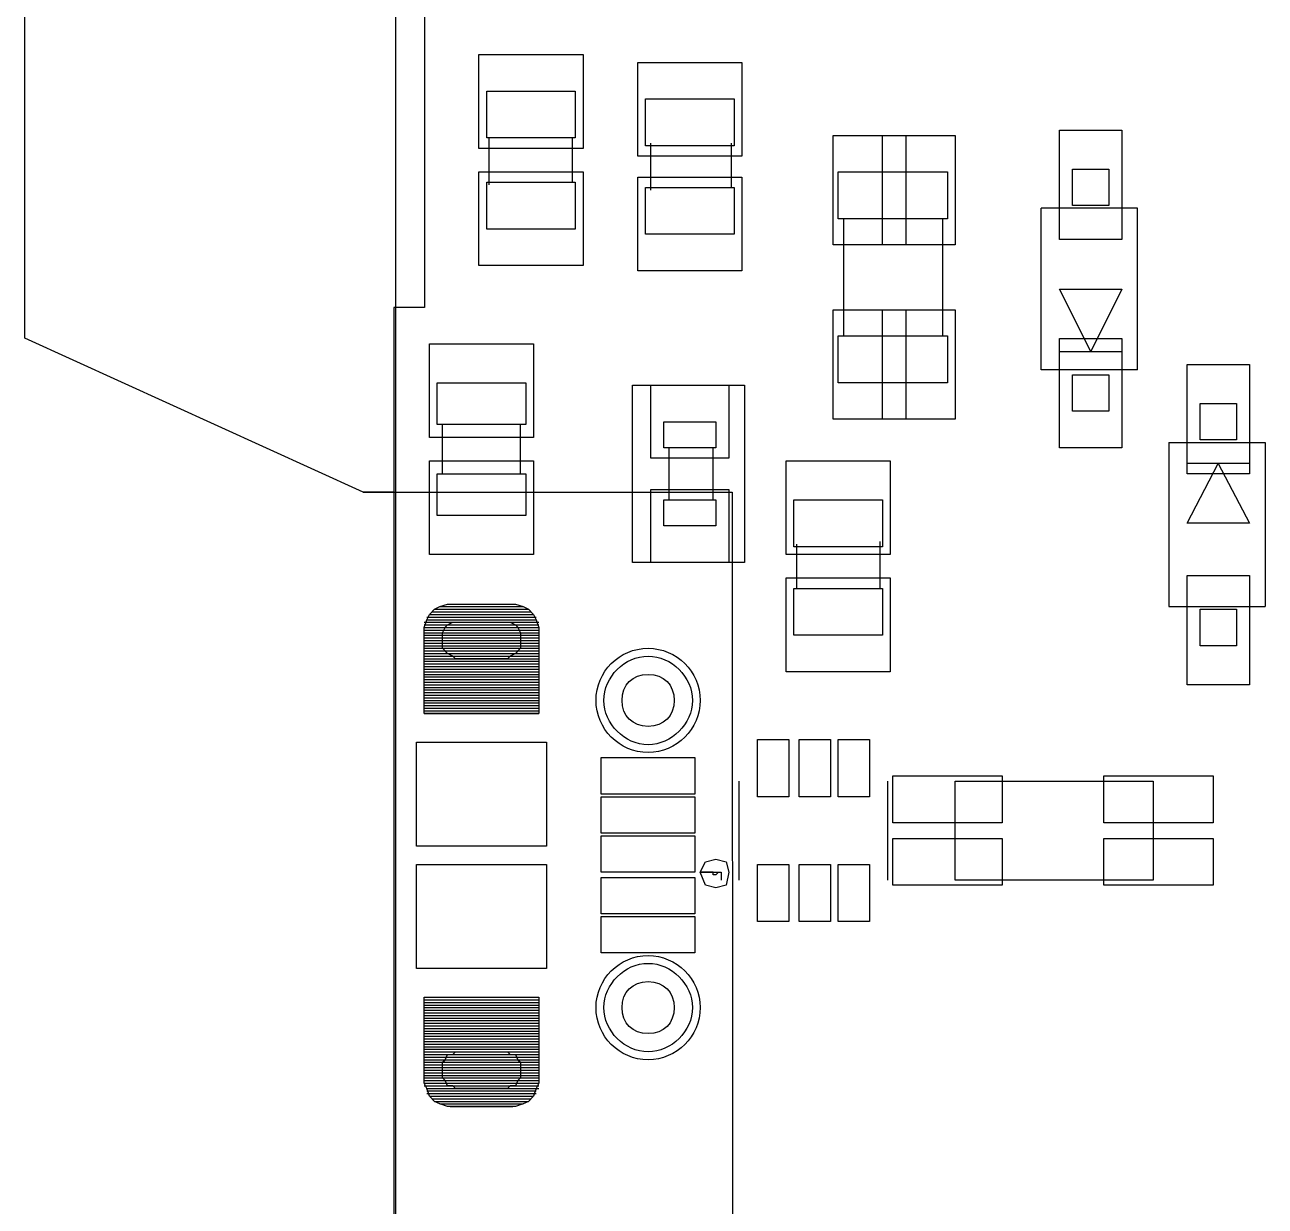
# Model space of a CAD drawing. Extents: x 69 to 170, y 48 to 122.
# Drawn here: x 68.8 to 84.93, y 90.31 to 105.68 of the extents above; entities that cross this region are included whole.
import ezdxf

# ---------------------------------------------------------------- set-up
doc = ezdxf.new("R2010")
doc.units = 0
for name, color, linetype in [('outline1', 7, 'CONTINUOUS'), ('outline2', 7, 'CONTINUOUS'), ('ref', 7, 'CONTINUOUS'), ('ROB-L-P-2-D', 7, 'CONTINUOUS'), ('ROB-L-P-3--4-D', 7, 'CONTINUOUS')]:
    doc.layers.add(name, color=color, linetype=linetype)

msp = doc.modelspace()

# ---------------------------------------------------------------- linework, layer by layer
at = {"layer": 'outline1', "color": 7}
for p, q in [((68.799987, 101.6), (68.799987, 116.800001)), ((73.199995, 99.600001), (68.799987, 101.6))]:
    msp.add_line(p, q, dxfattribs=at)
at = {"layer": 'outline2', "color": 7}
for p, q in [((73.199995, 99.600001), (73.599994, 99.600001)), ((73.599994, 99.600001), (73.601123, 90.000001))]:
    msp.add_line(p, q, dxfattribs=at)
at = {"layer": 'ref', "color": 3}
for p, q in [((73.62315, 113.993013), (73.62315, 55.641364)), ((74.706836, 105.289325), (76.060622, 105.289325)), ((74.706836, 104.070037), (74.706836, 105.289325)), ((76.060622, 105.289325), (76.060622, 104.070037)), ((76.77279, 105.187902), (78.126576, 105.187902)), ((76.77279, 103.968612), (76.77279, 105.187902)), ((78.126576, 105.187902), (78.126576, 103.968612)), ((74.808261, 104.815279), (75.959197, 104.815279)), ((74.808261, 104.205636), (74.808261, 104.815279)), ((75.959197, 104.815279), (75.959197, 104.205636)), ((76.874215, 104.713857), (78.025154, 104.713857)), ((76.874215, 104.104211), (76.874215, 104.713857)), ((78.025154, 104.713857), (78.025154, 104.104211)), ((79.31279, 104.239811), (80.260881, 104.239811)), ((79.31279, 102.817676), (79.31279, 104.239811)), ((79.955506, 104.239811), (80.903595, 104.239811)), ((79.955506, 102.817676), (79.955506, 104.239811)), ((80.260881, 104.239811), (80.260881, 102.817676)), ((80.903595, 104.239811), (80.903595, 102.817676)), ((82.258487, 104.307059), (83.070974, 104.307059)), ((82.258487, 102.884924), (82.258487, 104.307059)), ((83.070974, 104.307059), (83.070974, 102.884924)), ((76.060622, 104.070037), (74.706836, 104.070037)), ((75.959197, 104.205636), (74.808261, 104.205636)), ((74.841334, 103.595991), (74.841334, 104.205636)), ((75.926123, 103.630166), (75.926123, 104.205636)), ((78.025154, 104.104211), (76.874215, 104.104211)), ((76.94146, 103.528743), (76.94146, 104.138386)), ((77.990974, 103.562918), (77.990974, 104.138386)), ((78.126576, 103.968612), (76.77279, 103.968612)), ((74.706836, 103.765765), (76.060622, 103.765765)), ((74.706836, 102.546477), (74.706836, 103.765765)), ((76.060622, 103.765765), (76.060622, 102.546477)), ((79.380043, 103.765765), (80.802172, 103.765765)), ((79.380043, 103.156123), (79.380043, 103.765765)), ((80.802172, 103.765765), (80.802172, 103.156123)), ((82.428261, 103.799942), (82.902304, 103.799942)), ((82.428261, 103.325896), (82.428261, 103.799942)), ((82.902304, 103.799942), (82.902304, 103.325896)), ((74.808261, 103.630166), (75.959197, 103.630166)), ((74.808261, 103.020523), (74.808261, 103.630166)), ((75.959197, 103.630166), (75.959197, 103.020523)), ((76.77279, 103.697416), (78.126576, 103.697416)), ((76.77279, 102.479229), (76.77279, 103.697416)), ((78.126576, 103.697416), (78.126576, 102.479229)), ((76.874215, 103.562918), (78.025154, 103.562918)), ((76.874215, 102.953275), (76.874215, 103.562918)), ((78.025154, 103.562918), (78.025154, 102.953275)), ((82.02146, 101.191591), (82.02146, 103.291719)), ((83.274927, 103.291719), (82.02146, 103.291719)), ((82.902304, 103.325896), (82.428261, 103.325896)), ((83.274927, 101.191591), (83.274927, 103.291719)), ((80.802172, 103.156123), (79.380043, 103.156123)), ((79.447288, 103.156123), (79.447288, 101.632563)), ((80.734927, 103.156123), (80.734927, 101.632563)), ((75.959197, 103.020523), (74.808261, 103.020523)), ((78.025154, 102.953275), (76.874215, 102.953275)), ((80.260881, 102.817676), (79.31279, 102.817676)), ((80.903595, 102.817676), (79.955506, 102.817676)), ((83.070974, 102.884924), (82.258487, 102.884924)), ((76.060622, 102.546477), (74.706836, 102.546477)), ((78.126576, 102.479229), (76.77279, 102.479229)), ((82.665285, 101.428612), (82.258487, 102.241104)), ((82.258487, 102.241104), (83.070974, 102.241104)), ((83.070974, 102.241104), (82.665285, 101.428612)), ((79.31279, 101.971009), (80.260881, 101.971009)), ((79.31279, 100.547771), (79.31279, 101.971009)), ((79.955506, 101.971009), (80.903595, 101.971009)), ((79.955506, 100.547771), (79.955506, 101.971009)), ((80.260881, 101.971009), (80.260881, 100.547771)), ((80.903595, 101.971009), (80.903595, 100.547771)), ((74.063016, 101.530037), (75.417906, 101.530037)), ((74.063016, 100.31075), (74.063016, 101.530037)), ((75.417906, 101.530037), (75.417906, 100.31075)), ((79.380043, 101.632563), (80.802172, 101.632563)), ((79.380043, 101.022918), (79.380043, 101.632563)), ((80.802172, 101.632563), (80.802172, 101.022918)), ((82.258487, 101.598386), (83.070974, 101.598386)), ((82.258487, 100.176254), (82.258487, 101.598386)), ((83.070974, 101.598386), (83.070974, 100.176254)), ((82.258487, 101.428612), (82.665285, 101.428612)), ((82.665285, 101.428612), (83.070974, 101.428612)), ((83.274927, 101.191591), (82.02146, 101.191591)), ((83.91764, 101.259942), (84.731239, 101.259942)), ((83.91764, 99.836701), (83.91764, 101.259942)), ((84.731239, 101.259942), (84.731239, 99.836701)), ((74.164441, 101.022918), (75.316484, 101.022918)), ((74.164441, 100.480523), (74.164441, 101.022918)), ((75.316484, 101.022918), (75.316484, 100.480523)), ((80.802172, 101.022918), (79.380043, 101.022918)), ((82.428261, 101.124343), (82.902304, 101.124343)), ((82.428261, 100.650297), (82.428261, 101.124343)), ((82.902304, 101.124343), (82.902304, 100.650297)), ((76.704441, 98.685768), (76.704441, 100.988743)), ((76.704441, 100.988743), (78.160747, 100.988743)), ((76.94146, 100.988743), (77.957906, 100.988743)), ((76.94146, 100.040652), (76.94146, 100.988743)), ((77.957906, 100.988743), (77.957906, 100.040652)), ((78.160747, 100.988743), (78.160747, 98.685768)), ((84.087414, 100.751719), (84.56146, 100.751719)), ((84.087414, 100.277676), (84.087414, 100.751719)), ((84.56146, 100.751719), (84.56146, 100.277676)), ((80.260881, 100.547771), (79.31279, 100.547771)), ((80.903595, 100.547771), (79.955506, 100.547771)), ((82.902304, 100.650297), (82.428261, 100.650297)), ((75.316484, 100.480523), (74.164441, 100.480523)), ((74.23279, 99.836701), (74.23279, 100.480523)), ((75.248127, 99.836701), (75.248127, 100.480523)), ((77.111239, 100.514698), (77.788127, 100.514698)), ((77.111239, 100.176254), (77.111239, 100.514698)), ((77.788127, 100.514698), (77.788127, 100.176254)), ((75.417906, 100.31075), (74.063016, 100.31075)), ((83.680622, 100.243499), (83.680622, 98.1103)), ((83.680622, 100.243499), (84.934081, 100.243499)), ((84.56146, 100.277676), (84.087414, 100.277676)), ((84.934081, 100.243499), (84.934081, 98.1103)), ((77.957906, 100.040652), (76.94146, 100.040652)), ((77.788127, 100.176254), (77.111239, 100.176254)), ((77.178487, 100.176254), (77.178487, 99.498257)), ((77.753955, 99.498257), (77.753955, 100.176254)), ((83.070974, 100.176254), (82.258487, 100.176254)), ((74.063016, 100.00648), (75.417906, 100.00648)), ((74.063016, 98.787187), (74.063016, 100.00648)), ((75.417906, 100.00648), (75.417906, 98.787187)), ((78.70315, 100.00648), (80.056928, 100.00648)), ((78.70315, 98.787187), (78.70315, 100.00648)), ((80.056928, 100.00648), (80.056928, 98.787187)), ((83.91764, 99.193985), (84.324441, 99.972303)), ((84.324441, 99.972303), (83.91764, 99.972303)), ((84.324441, 99.972303), (84.731239, 99.193985)), ((84.731239, 99.972303), (84.324441, 99.972303)), ((74.164441, 99.836701), (75.316484, 99.836701)), ((74.164441, 99.29541), (74.164441, 99.836701)), ((75.316484, 99.836701), (75.316484, 99.29541)), ((84.731239, 99.836701), (83.91764, 99.836701)), ((76.94146, 99.633854), (77.957906, 99.633854)), ((76.94146, 98.685768), (76.94146, 99.633854)), ((77.957906, 99.633854), (77.957906, 98.685768)), ((77.111239, 99.498257), (77.788127, 99.498257)), ((77.111239, 99.159814), (77.111239, 99.498257)), ((77.788127, 99.498257), (77.788127, 99.159814)), ((78.804572, 99.498257), (79.955506, 99.498257)), ((78.804572, 98.888609), (78.804572, 99.498257)), ((79.955506, 99.498257), (79.955506, 98.888609)), ((75.316484, 99.29541), (74.164441, 99.29541)), ((77.788127, 99.159814), (77.111239, 99.159814)), ((84.731239, 99.193985), (83.91764, 99.193985)), ((78.83764, 98.922789), (78.83764, 98.347318)), ((79.921334, 98.956966), (79.921334, 98.347318)), ((75.417906, 98.787187), (74.063016, 98.787187)), ((80.056928, 98.787187), (78.70315, 98.787187)), ((79.955506, 98.888609), (78.804572, 98.888609)), ((78.160747, 98.685768), (76.704441, 98.685768)), ((77.957906, 98.685768), (76.94146, 98.685768)), ((78.70315, 98.48292), (80.056928, 98.48292)), ((78.70315, 97.263633), (78.70315, 98.48292)), ((80.056928, 98.48292), (80.056928, 97.263633)), ((83.91764, 98.515988), (84.731239, 98.515988)), ((83.91764, 97.093854), (83.91764, 98.515988)), ((84.731239, 98.515988), (84.731239, 97.093854)), ((78.804572, 98.347318), (79.955506, 98.347318)), ((78.804572, 97.737679), (78.804572, 98.347318)), ((79.955506, 98.347318), (79.955506, 97.737679)), ((74.130261, 98.076123), (74.198618, 98.1103)), ((74.130261, 98.076123), (74.198618, 98.1103)), ((74.198618, 98.1103), (74.300043, 98.143368)), ((74.198618, 98.1103), (74.300043, 98.143368)), ((74.198618, 98.1103), (75.282304, 98.1103)), ((74.198618, 98.1103), (75.282304, 98.1103)), ((74.23279, 98.1103), (75.248127, 98.1103)), ((74.23279, 98.1103), (75.248127, 98.1103)), ((74.300043, 98.143368), (74.367288, 98.143368)), ((74.300043, 98.143368), (75.180881, 98.143368)), ((74.300043, 98.143368), (74.367288, 98.143368)), ((74.300043, 98.143368), (75.180881, 98.143368)), ((74.367288, 98.143368), (75.11253, 98.143368)), ((74.367288, 98.143368), (75.11253, 98.143368)), ((75.11253, 98.143368), (75.180881, 98.143368)), ((75.11253, 98.143368), (75.180881, 98.143368)), ((75.180881, 98.143368), (75.282304, 98.1103)), ((75.180881, 98.143368), (75.282304, 98.1103)), ((75.282304, 98.1103), (75.349552, 98.076123)), ((75.282304, 98.1103), (75.349552, 98.076123)), ((83.680622, 98.1103), (84.934081, 98.1103)), ((73.994668, 97.839101), (74.028839, 97.94052)), ((73.994668, 97.839101), (74.028839, 97.94052)), ((74.028839, 97.94052), (74.063016, 98.007771)), ((74.028839, 97.94052), (74.063016, 98.007771)), ((74.028839, 97.974698), (75.450974, 97.974698)), ((74.028839, 97.974698), (75.450974, 97.974698)), ((74.028839, 97.94052), (75.450974, 97.94052)), ((74.028839, 97.94052), (75.450974, 97.94052)), ((74.063016, 98.007771), (74.130261, 98.076123)), ((74.063016, 98.007771), (74.130261, 98.076123)), ((74.063016, 98.007771), (75.417906, 98.007771)), ((74.063016, 98.007771), (75.417906, 98.007771)), ((74.063016, 97.974698), (75.417906, 97.974698)), ((74.063016, 97.974698), (75.417906, 97.974698)), ((74.097196, 98.041943), (75.383729, 98.041943)), ((74.097196, 98.041943), (75.383729, 98.041943)), ((74.097196, 98.007771), (75.383729, 98.007771)), ((74.097196, 98.007771), (75.383729, 98.007771)), ((74.130261, 98.076123), (75.349552, 98.076123)), ((74.130261, 98.076123), (75.349552, 98.076123)), ((74.164441, 98.076123), (75.316484, 98.076123)), ((74.164441, 98.076123), (75.316484, 98.076123)), ((75.349552, 98.076123), (75.417906, 98.007771)), ((75.349552, 98.076123), (75.417906, 98.007771)), ((75.417906, 98.007771), (75.450974, 97.94052)), ((75.417906, 98.007771), (75.450974, 97.94052)), ((75.450974, 97.94052), (75.485154, 97.839101)), ((75.450974, 97.94052), (75.485154, 97.839101)), ((84.087414, 98.076123), (84.56146, 98.076123)), ((84.087414, 97.602077), (84.087414, 98.076123)), ((84.56146, 98.076123), (84.56146, 97.602077)), ((73.994668, 97.906349), (75.485154, 97.906349)), ((73.994668, 97.906349), (75.485154, 97.906349)), ((73.994668, 97.873272), (75.485154, 97.873272)), ((73.994668, 97.873272), (75.485154, 97.873272)), ((73.994668, 97.873272), (75.485154, 97.873272)), ((73.994668, 97.873272), (75.485154, 97.873272)), ((73.994668, 97.770747), (73.994668, 97.839101)), ((73.994668, 97.839101), (75.485154, 97.839101)), ((73.994668, 97.770747), (73.994668, 97.839101)), ((73.994668, 97.839101), (75.485154, 97.839101)), ((73.994668, 97.804924), (75.485154, 97.804924)), ((73.994668, 97.804924), (75.485154, 97.804924)), ((73.994668, 97.804924), (75.485154, 97.804924)), ((73.994668, 97.804924), (75.485154, 97.804924)), ((74.028839, 97.906349), (75.450974, 97.906349)), ((74.028839, 97.906349), (75.450974, 97.906349)), ((74.23279, 97.770747), (74.265863, 97.839101)), ((74.23279, 97.770747), (74.265863, 97.839101)), ((74.265863, 97.839101), (74.300043, 97.873272)), ((74.265863, 97.839101), (74.300043, 97.873272)), ((74.265863, 97.804924), (75.213955, 97.804924)), ((74.265863, 97.804924), (75.213955, 97.804924)), ((74.265863, 97.804924), (75.213955, 97.804924)), ((74.265863, 97.804924), (75.213955, 97.804924)), ((74.300043, 97.873272), (74.367288, 97.906349)), ((74.300043, 97.873272), (74.367288, 97.906349)), ((74.300043, 97.873272), (75.180881, 97.873272)), ((74.300043, 97.873272), (75.180881, 97.873272)), ((74.300043, 97.839101), (75.180881, 97.839101)), ((74.300043, 97.839101), (75.180881, 97.839101)), ((74.334215, 97.873272), (75.14671, 97.873272)), ((74.334215, 97.873272), (75.14671, 97.873272)), ((74.367288, 97.906349), (74.40146, 97.906349)), ((74.367288, 97.906349), (75.11253, 97.906349)), ((74.367288, 97.906349), (74.40146, 97.906349)), ((74.367288, 97.906349), (75.11253, 97.906349)), ((74.40146, 97.906349), (74.469817, 97.906349)), ((74.40146, 97.906349), (74.469817, 97.906349)), ((74.469817, 97.906349), (75.011108, 97.906349)), ((74.469817, 97.906349), (75.011108, 97.906349)), ((75.011108, 97.906349), (75.079456, 97.906349)), ((75.011108, 97.906349), (75.079456, 97.906349)), ((75.079456, 97.906349), (75.11253, 97.906349)), ((75.079456, 97.906349), (75.11253, 97.906349)), ((75.11253, 97.906349), (75.180881, 97.873272)), ((75.11253, 97.906349), (75.180881, 97.873272)), ((75.180881, 97.873272), (75.213955, 97.839101)), ((75.180881, 97.873272), (75.213955, 97.839101)), ((75.213955, 97.839101), (75.248127, 97.770747)), ((75.213955, 97.839101), (75.248127, 97.770747)), ((75.485154, 97.839101), (75.485154, 97.770747)), ((75.485154, 97.839101), (75.485154, 97.770747)), ((73.994668, 96.72123), (73.994668, 97.770747)), ((73.994668, 97.770747), (75.485154, 97.770747)), ((73.994668, 97.770747), (75.485154, 97.770747)), ((73.994668, 96.72123), (73.994668, 97.770747)), ((73.994668, 97.770747), (75.485154, 97.770747)), ((73.994668, 97.770747), (75.485154, 97.770747)), ((73.994668, 97.737679), (75.485154, 97.737679)), ((73.994668, 97.737679), (75.485154, 97.737679)), ((73.994668, 97.703499), (75.485154, 97.703499)), ((73.994668, 97.703499), (75.485154, 97.703499)), ((73.994668, 97.703499), (75.485154, 97.703499)), ((73.994668, 97.703499), (75.485154, 97.703499)), ((73.994668, 97.669322), (75.485154, 97.669322)), ((73.994668, 97.669322), (75.485154, 97.669322)), ((73.994668, 97.669322), (75.485154, 97.669322)), ((73.994668, 97.669322), (75.485154, 97.669322)), ((73.994668, 97.636254), (75.485154, 97.636254)), ((73.994668, 97.636254), (75.485154, 97.636254)), ((74.23279, 97.737679), (74.23279, 97.770747)), ((74.23279, 97.770747), (75.248127, 97.770747)), ((74.23279, 97.770747), (75.248127, 97.770747)), ((74.23279, 97.737679), (74.23279, 97.770747)), ((74.23279, 97.770747), (75.248127, 97.770747)), ((74.23279, 97.770747), (75.248127, 97.770747)), ((74.23279, 97.669322), (74.23279, 97.737679)), ((74.23279, 97.737679), (75.248127, 97.737679)), ((74.23279, 97.669322), (74.23279, 97.737679)), ((74.23279, 97.737679), (75.248127, 97.737679)), ((74.23279, 97.703499), (75.248127, 97.703499)), ((74.23279, 97.703499), (75.248127, 97.703499)), ((74.23279, 97.703499), (75.248127, 97.703499)), ((74.23279, 97.703499), (75.248127, 97.703499)), ((74.23279, 97.636254), (74.23279, 97.669322)), ((74.23279, 97.669322), (75.248127, 97.669322)), ((74.23279, 97.669322), (75.248127, 97.669322)), ((74.23279, 97.636254), (74.23279, 97.669322)), ((74.23279, 97.669322), (75.248127, 97.669322)), ((74.23279, 97.669322), (75.248127, 97.669322)), ((74.23279, 97.567897), (74.23279, 97.636254)), ((74.23279, 97.636254), (75.248127, 97.636254)), ((74.23279, 97.567897), (74.23279, 97.636254)), ((74.23279, 97.636254), (75.248127, 97.636254)), ((75.248127, 97.770747), (75.248127, 97.737679)), ((75.248127, 97.770747), (75.248127, 97.737679)), ((75.248127, 97.737679), (75.248127, 97.669322)), ((75.248127, 97.737679), (75.248127, 97.669322)), ((75.248127, 97.669322), (75.248127, 97.636254)), ((75.248127, 97.669322), (75.248127, 97.636254)), ((75.248127, 97.636254), (75.248127, 97.567897)), ((75.248127, 97.636254), (75.248127, 97.567897)), ((75.485154, 97.770747), (75.485154, 96.72123)), ((75.485154, 97.770747), (75.485154, 96.72123)), ((79.955506, 97.737679), (78.804572, 97.737679)), ((73.994668, 97.602077), (75.485154, 97.602077)), ((73.994668, 97.602077), (75.485154, 97.602077)), ((73.994668, 97.602077), (75.485154, 97.602077)), ((73.994668, 97.602077), (75.485154, 97.602077)), ((73.994668, 97.567897), (75.485154, 97.567897)), ((73.994668, 97.567897), (75.485154, 97.567897)), ((73.994668, 97.567897), (75.485154, 97.567897)), ((73.994668, 97.567897), (75.485154, 97.567897)), ((73.994668, 97.533725), (75.485154, 97.533725)), ((73.994668, 97.533725), (75.485154, 97.533725)), ((73.994668, 97.500652), (75.485154, 97.500652)), ((73.994668, 97.500652), (75.485154, 97.500652)), ((73.994668, 97.500652), (75.485154, 97.500652)), ((73.994668, 97.500652), (75.485154, 97.500652)), ((73.994668, 97.46648), (75.485154, 97.46648)), ((73.994668, 97.46648), (75.485154, 97.46648)), ((73.994668, 97.46648), (75.485154, 97.46648)), ((73.994668, 97.46648), (75.485154, 97.46648)), ((74.23279, 97.602077), (75.248127, 97.602077)), ((74.23279, 97.602077), (75.248127, 97.602077)), ((74.23279, 97.602077), (75.248127, 97.602077)), ((74.23279, 97.602077), (75.248127, 97.602077)), ((74.265863, 97.533725), (74.23279, 97.567897)), ((74.23279, 97.567897), (75.248127, 97.567897)), ((74.265863, 97.533725), (74.23279, 97.567897)), ((74.23279, 97.567897), (75.248127, 97.567897)), ((74.265863, 97.567897), (75.213955, 97.567897)), ((74.265863, 97.567897), (75.213955, 97.567897)), ((74.300043, 97.500652), (74.265863, 97.533725)), ((74.265863, 97.533725), (75.213955, 97.533725)), ((74.300043, 97.500652), (74.265863, 97.533725)), ((74.265863, 97.533725), (75.213955, 97.533725)), ((74.367288, 97.46648), (74.300043, 97.500652)), ((74.300043, 97.500652), (75.180881, 97.500652)), ((74.300043, 97.500652), (75.213955, 97.500652)), ((74.367288, 97.46648), (74.300043, 97.500652)), ((74.300043, 97.500652), (75.180881, 97.500652)), ((74.300043, 97.500652), (75.213955, 97.500652)), ((74.334215, 97.46648), (75.14671, 97.46648)), ((74.334215, 97.46648), (75.14671, 97.46648)), ((74.40146, 97.432303), (74.367288, 97.46648)), ((74.367288, 97.46648), (75.11253, 97.46648)), ((74.40146, 97.432303), (74.367288, 97.46648)), ((74.367288, 97.46648), (75.11253, 97.46648)), ((75.11253, 97.46648), (75.079456, 97.432303)), ((75.11253, 97.46648), (75.079456, 97.432303)), ((75.180881, 97.500652), (75.11253, 97.46648)), ((75.180881, 97.500652), (75.11253, 97.46648)), ((75.213955, 97.533725), (75.180881, 97.500652)), ((75.213955, 97.533725), (75.180881, 97.500652)), ((75.248127, 97.567897), (75.213955, 97.533725)), ((75.248127, 97.567897), (75.213955, 97.533725)), ((84.56146, 97.602077), (84.087414, 97.602077)), ((73.994668, 97.432303), (75.485154, 97.432303)), ((73.994668, 97.432303), (75.485154, 97.432303)), ((73.994668, 97.399229), (75.485154, 97.399229)), ((73.994668, 97.399229), (75.485154, 97.399229)), ((73.994668, 97.399229), (75.485154, 97.399229)), ((73.994668, 97.399229), (75.485154, 97.399229)), ((73.994668, 97.365058), (75.485154, 97.365058)), ((73.994668, 97.365058), (75.485154, 97.365058)), ((73.994668, 97.365058), (75.485154, 97.365058)), ((73.994668, 97.365058), (75.485154, 97.365058)), ((73.994668, 97.330878), (75.485154, 97.330878)), ((73.994668, 97.330878), (75.485154, 97.330878)), ((73.994668, 97.296701), (75.485154, 97.296701)), ((73.994668, 97.296701), (75.485154, 97.296701)), ((73.994668, 97.296701), (75.485154, 97.296701)), ((73.994668, 97.296701), (75.485154, 97.296701)), ((74.469817, 97.432303), (74.40146, 97.432303)), ((74.469817, 97.432303), (74.40146, 97.432303)), ((75.011108, 97.432303), (74.469817, 97.432303)), ((75.011108, 97.432303), (74.469817, 97.432303)), ((75.079456, 97.432303), (75.011108, 97.432303)), ((75.079456, 97.432303), (75.011108, 97.432303)), ((73.994668, 97.263633), (75.485154, 97.263633)), ((73.994668, 97.263633), (75.485154, 97.263633)), ((73.994668, 97.263633), (75.485154, 97.263633)), ((73.994668, 97.263633), (75.485154, 97.263633)), ((73.994668, 97.229456), (75.485154, 97.229456)), ((73.994668, 97.229456), (75.485154, 97.229456)), ((73.994668, 97.195276), (75.485154, 97.195276)), ((73.994668, 97.195276), (75.485154, 97.195276)), ((73.994668, 97.195276), (75.485154, 97.195276)), ((73.994668, 97.195276), (75.485154, 97.195276)), ((73.994668, 97.161104), (75.485154, 97.161104)), ((73.994668, 97.161104), (75.485154, 97.161104)), ((73.994668, 97.161104), (75.485154, 97.161104)), ((73.994668, 97.161104), (75.485154, 97.161104)), ((73.994668, 97.128031), (75.485154, 97.128031)), ((73.994668, 97.128031), (75.485154, 97.128031)), ((80.056928, 97.263633), (78.70315, 97.263633)), ((73.994668, 97.093854), (75.485154, 97.093854)), ((73.994668, 97.093854), (75.485154, 97.093854)), ((73.994668, 97.093854), (75.485154, 97.093854)), ((73.994668, 97.093854), (75.485154, 97.093854)), ((73.994668, 97.059682), (75.485154, 97.059682)), ((73.994668, 97.059682), (75.485154, 97.059682)), ((73.994668, 97.059682), (75.485154, 97.059682)), ((73.994668, 97.059682), (75.485154, 97.059682)), ((73.994668, 97.026606), (75.485154, 97.026606)), ((73.994668, 97.026606), (75.485154, 97.026606)), ((73.994668, 96.992434), (75.485154, 96.992434)), ((73.994668, 96.992434), (75.485154, 96.992434)), ((73.994668, 96.992434), (75.485154, 96.992434)), ((73.994668, 96.992434), (75.485154, 96.992434)), ((84.731239, 97.093854), (83.91764, 97.093854)), ((73.994668, 96.958257), (75.485154, 96.958257)), ((73.994668, 96.958257), (75.485154, 96.958257)), ((73.994668, 96.958257), (75.485154, 96.958257)), ((73.994668, 96.958257), (75.485154, 96.958257)), ((73.994668, 96.92408), (75.485154, 96.92408)), ((73.994668, 96.92408), (75.485154, 96.92408)), ((73.994668, 96.891012), (75.485154, 96.891012)), ((73.994668, 96.891012), (75.485154, 96.891012)), ((73.994668, 96.891012), (75.485154, 96.891012)), ((73.994668, 96.891012), (75.485154, 96.891012)), ((73.994668, 96.856832), (75.485154, 96.856832)), ((73.994668, 96.856832), (75.485154, 96.856832)), ((73.994668, 96.856832), (75.485154, 96.856832)), ((73.994668, 96.856832), (75.485154, 96.856832)), ((73.994668, 96.822655), (75.485154, 96.822655)), ((73.994668, 96.822655), (75.485154, 96.822655)), ((77.246836, 96.891012), (77.246836, 96.891012)), ((77.483863, 96.891012), (77.483863, 96.891012)), ((77.585285, 96.891012), (77.585285, 96.891012)), ((77.585285, 96.891012), (77.585285, 96.891012)), ((73.994668, 96.789587), (75.485154, 96.789587)), ((73.994668, 96.789587), (75.485154, 96.789587)), ((73.994668, 96.789587), (75.485154, 96.789587)), ((73.994668, 96.789587), (75.485154, 96.789587)), ((73.994668, 96.75541), (75.485154, 96.75541)), ((73.994668, 96.75541), (75.485154, 96.75541)), ((73.994668, 96.75541), (75.485154, 96.75541)), ((73.994668, 96.75541), (75.485154, 96.75541)), ((75.485154, 96.72123), (73.994668, 96.72123)), ((73.994668, 96.72123), (75.485154, 96.72123)), ((75.485154, 96.72123), (73.994668, 96.72123)), ((73.994668, 96.72123), (75.485154, 96.72123)), ((73.893243, 96.348609), (75.586576, 96.348609)), ((73.893243, 94.993725), (73.893243, 96.348609)), ((75.586576, 96.348609), (75.586576, 94.993725)), ((78.330529, 96.382789), (78.736218, 96.382789)), ((78.330529, 95.637545), (78.330529, 96.382789)), ((78.736218, 96.382789), (78.736218, 95.637545)), ((78.87182, 96.382789), (79.278618, 96.382789)), ((78.87182, 95.637545), (78.87182, 96.382789)), ((79.278618, 96.382789), (79.278618, 95.637545)), ((79.380043, 96.382789), (79.786836, 96.382789)), ((79.380043, 95.637545), (79.380043, 96.382789)), ((79.786836, 96.382789), (79.786836, 95.637545)), ((76.29764, 96.145768), (77.516928, 96.145768)), ((76.29764, 95.671725), (76.29764, 96.145768)), ((77.516928, 96.145768), (77.516928, 95.671725)), ((78.093502, 94.553854), (78.093502, 95.840392)), ((80.023863, 94.553854), (80.023863, 95.840392)), ((80.091108, 95.908743), (81.513243, 95.908743)), ((80.091108, 95.299101), (80.091108, 95.908743)), ((80.903595, 95.840392), (83.477775, 95.840392)), ((80.903595, 94.553854), (80.903595, 95.840392)), ((81.513243, 95.908743), (81.513243, 95.299101)), ((82.833955, 95.908743), (84.257196, 95.908743)), ((82.833955, 95.299101), (82.833955, 95.908743)), ((83.477775, 95.840392), (83.477775, 94.553854)), ((84.257196, 95.908743), (84.257196, 95.299101)), ((77.516928, 95.671725), (76.29764, 95.671725)), ((76.29764, 95.637545), (77.516928, 95.637545)), ((76.29764, 95.163499), (76.29764, 95.637545)), ((77.516928, 95.637545), (77.516928, 95.163499)), ((78.736218, 95.637545), (78.330529, 95.637545)), ((79.278618, 95.637545), (78.87182, 95.637545)), ((79.786836, 95.637545), (79.380043, 95.637545)), ((81.513243, 95.299101), (80.091108, 95.299101)), ((84.257196, 95.299101), (82.833955, 95.299101)), ((77.516928, 95.163499), (76.29764, 95.163499)), ((76.29764, 95.129322), (77.516928, 95.129322)), ((76.29764, 94.655276), (76.29764, 95.129322)), ((77.516928, 95.129322), (77.516928, 94.655276)), ((80.091108, 95.096254), (81.513243, 95.096254)), ((80.091108, 94.486606), (80.091108, 95.096254)), ((81.513243, 95.096254), (81.513243, 94.486606)), ((82.833955, 95.096254), (84.257196, 95.096254)), ((82.833955, 94.486606), (82.833955, 95.096254)), ((84.257196, 95.096254), (84.257196, 94.486606)), ((75.586576, 94.993725), (73.893243, 94.993725)), ((73.893243, 94.756701), (75.586576, 94.756701)), ((73.893243, 93.40292), (73.893243, 94.756701)), ((75.586576, 94.756701), (75.586576, 93.40292)), ((77.585285, 94.655276), (77.65253, 94.790878)), ((77.65253, 94.790878), (77.788127, 94.825058)), ((77.788127, 94.825058), (77.923729, 94.790878)), ((77.923729, 94.790878), (77.957906, 94.655276)), ((78.330529, 94.756701), (78.736218, 94.756701)), ((78.330529, 94.012563), (78.330529, 94.756701)), ((78.736218, 94.756701), (78.736218, 94.012563)), ((78.87182, 94.756701), (79.278618, 94.756701)), ((78.87182, 94.012563), (78.87182, 94.756701)), ((79.278618, 94.756701), (79.278618, 94.012563)), ((79.380043, 94.756701), (79.786836, 94.756701)), ((79.380043, 94.012563), (79.380043, 94.756701)), ((79.786836, 94.756701), (79.786836, 94.012563)), ((77.516928, 94.655276), (76.29764, 94.655276)), ((76.29764, 94.588031), (77.516928, 94.588031)), ((76.29764, 94.113985), (76.29764, 94.588031)), ((77.516928, 94.588031), (77.516928, 94.113985)), ((77.65253, 94.486606), (77.585285, 94.655276)), ((77.585285, 94.655276), (77.822304, 94.655276)), ((77.753955, 94.655276), (77.585285, 94.655276)), ((77.753955, 94.621104), (77.753955, 94.655276)), ((77.788127, 94.621104), (77.753955, 94.621104)), ((77.788127, 94.655276), (77.856484, 94.655276)), ((77.822304, 94.655276), (77.788127, 94.621104)), ((77.856484, 94.655276), (77.856484, 94.553854)), ((77.957906, 94.655276), (77.923729, 94.486606)), ((83.477775, 94.553854), (80.903595, 94.553854)), ((77.788127, 94.452434), (77.65253, 94.486606)), ((77.923729, 94.486606), (77.788127, 94.452434)), ((81.513243, 94.486606), (80.091108, 94.486606)), ((84.257196, 94.486606), (82.833955, 94.486606)), ((77.516928, 94.113985), (76.29764, 94.113985)), ((76.29764, 94.079814), (77.516928, 94.079814)), ((76.29764, 93.605768), (76.29764, 94.079814)), ((77.516928, 94.079814), (77.516928, 93.605768)), ((78.736218, 94.012563), (78.330529, 94.012563)), ((79.278618, 94.012563), (78.87182, 94.012563)), ((79.786836, 94.012563), (79.380043, 94.012563)), ((77.516928, 93.605768), (76.29764, 93.605768)), ((75.586576, 93.40292), (73.893243, 93.40292)), ((73.994668, 93.0303), (75.485154, 93.0303)), ((73.994668, 92.013854), (73.994668, 93.0303)), ((73.994668, 93.0303), (75.485154, 93.0303)), ((73.994668, 93.0303), (75.485154, 93.0303)), ((73.994668, 92.013854), (73.994668, 93.0303)), ((73.994668, 93.0303), (75.485154, 93.0303)), ((73.994668, 92.996123), (75.485154, 92.996123)), ((73.994668, 92.996123), (75.485154, 92.996123)), ((73.994668, 92.996123), (75.485154, 92.996123)), ((73.994668, 92.996123), (75.485154, 92.996123)), ((73.994668, 92.961943), (75.485154, 92.961943)), ((73.994668, 92.961943), (75.485154, 92.961943)), ((73.994668, 92.961943), (75.485154, 92.961943)), ((73.994668, 92.961943), (75.485154, 92.961943)), ((75.485154, 93.0303), (75.485154, 92.013854)), ((75.485154, 93.0303), (75.485154, 92.013854)), ((73.994668, 92.927771), (75.485154, 92.927771)), ((73.994668, 92.927771), (75.485154, 92.927771)), ((73.994668, 92.894698), (75.485154, 92.894698)), ((73.994668, 92.894698), (75.485154, 92.894698)), ((73.994668, 92.894698), (75.485154, 92.894698)), ((73.994668, 92.894698), (75.485154, 92.894698)), ((73.994668, 92.86052), (75.485154, 92.86052)), ((73.994668, 92.86052), (75.485154, 92.86052)), ((73.994668, 92.86052), (75.485154, 92.86052)), ((73.994668, 92.86052), (75.485154, 92.86052)), ((73.994668, 92.826349), (75.485154, 92.826349)), ((73.994668, 92.826349), (75.485154, 92.826349)), ((73.994668, 92.793272), (75.485154, 92.793272)), ((73.994668, 92.793272), (75.485154, 92.793272)), ((73.994668, 92.793272), (75.485154, 92.793272)), ((73.994668, 92.793272), (75.485154, 92.793272)), ((77.246836, 92.894698), (77.246836, 92.894698)), ((77.483863, 92.894698), (77.483863, 92.894698)), ((77.585285, 92.894698), (77.585285, 92.894698)), ((77.585285, 92.894698), (77.585285, 92.894698)), ((73.994668, 92.759101), (75.485154, 92.759101)), ((73.994668, 92.759101), (75.485154, 92.759101)), ((73.994668, 92.759101), (75.485154, 92.759101)), ((73.994668, 92.759101), (75.485154, 92.759101)), ((73.994668, 92.724924), (75.485154, 92.724924)), ((73.994668, 92.724924), (75.485154, 92.724924)), ((73.994668, 92.690747), (75.485154, 92.690747)), ((73.994668, 92.690747), (75.485154, 92.690747)), ((73.994668, 92.690747), (75.485154, 92.690747)), ((73.994668, 92.690747), (75.485154, 92.690747)), ((73.994668, 92.657679), (75.485154, 92.657679)), ((73.994668, 92.657679), (75.485154, 92.657679)), ((73.994668, 92.657679), (75.485154, 92.657679)), ((73.994668, 92.657679), (75.485154, 92.657679)), ((73.994668, 92.623499), (75.485154, 92.623499)), ((73.994668, 92.623499), (75.485154, 92.623499)), ((73.994668, 92.589322), (75.485154, 92.589322)), ((73.994668, 92.589322), (75.485154, 92.589322)), ((73.994668, 92.589322), (75.485154, 92.589322)), ((73.994668, 92.589322), (75.485154, 92.589322)), ((73.994668, 92.556254), (75.485154, 92.556254)), ((73.994668, 92.556254), (75.485154, 92.556254)), ((73.994668, 92.556254), (75.485154, 92.556254)), ((73.994668, 92.556254), (75.485154, 92.556254)), ((73.994668, 92.522077), (75.485154, 92.522077)), ((73.994668, 92.522077), (75.485154, 92.522077)), ((73.994668, 92.487897), (75.485154, 92.487897)), ((73.994668, 92.487897), (75.485154, 92.487897)), ((73.994668, 92.487897), (75.485154, 92.487897)), ((73.994668, 92.487897), (75.485154, 92.487897)), ((73.994668, 92.453725), (75.485154, 92.453725)), ((73.994668, 92.453725), (75.485154, 92.453725)), ((73.994668, 92.453725), (75.485154, 92.453725)), ((73.994668, 92.453725), (75.485154, 92.453725)), ((73.994668, 92.420652), (75.485154, 92.420652)), ((73.994668, 92.420652), (75.485154, 92.420652)), ((73.994668, 92.38648), (75.485154, 92.38648)), ((73.994668, 92.38648), (75.485154, 92.38648)), ((73.994668, 92.38648), (75.485154, 92.38648)), ((73.994668, 92.38648), (75.485154, 92.38648)), ((73.994668, 92.352303), (75.485154, 92.352303)), ((73.994668, 92.352303), (75.485154, 92.352303)), ((73.994668, 92.352303), (75.485154, 92.352303)), ((73.994668, 92.352303), (75.485154, 92.352303)), ((73.994668, 92.319229), (75.485154, 92.319229)), ((73.994668, 92.319229), (75.485154, 92.319229)), ((74.367288, 92.285058), (74.40146, 92.319229)), ((74.40146, 92.319229), (74.469817, 92.319229)), ((74.435637, 92.319229), (75.045285, 92.319229)), ((74.469817, 92.319229), (75.011108, 92.319229)), ((75.011108, 92.319229), (75.079456, 92.319229)), ((75.079456, 92.319229), (75.11253, 92.285058)), ((73.994668, 92.285058), (75.485154, 92.285058)), ((73.994668, 92.285058), (75.485154, 92.285058)), ((73.994668, 92.285058), (75.485154, 92.285058)), ((73.994668, 92.285058), (75.485154, 92.285058)), ((73.994668, 92.250878), (75.485154, 92.250878)), ((73.994668, 92.250878), (75.485154, 92.250878)), ((73.994668, 92.250878), (75.485154, 92.250878)), ((73.994668, 92.250878), (75.485154, 92.250878)), ((73.994668, 92.216701), (75.485154, 92.216701)), ((73.994668, 92.216701), (75.485154, 92.216701)), ((73.994668, 92.183633), (75.485154, 92.183633)), ((73.994668, 92.183633), (75.485154, 92.183633)), ((73.994668, 92.183633), (75.485154, 92.183633)), ((73.994668, 92.183633), (75.485154, 92.183633)), ((73.994668, 92.149456), (75.485154, 92.149456)), ((73.994668, 92.149456), (75.485154, 92.149456)), ((73.994668, 92.149456), (75.485154, 92.149456)), ((73.994668, 92.149456), (75.485154, 92.149456)), ((74.23279, 92.183633), (74.265863, 92.216701)), ((74.23279, 92.149456), (74.23279, 92.183633)), ((74.23279, 92.183633), (75.248127, 92.183633)), ((74.23279, 92.081104), (74.23279, 92.149456)), ((74.23279, 92.149456), (75.248127, 92.149456)), ((74.23279, 92.149456), (75.248127, 92.149456)), ((74.265863, 92.216701), (74.300043, 92.285058)), ((74.265863, 92.250878), (75.213955, 92.250878)), ((74.265863, 92.216701), (75.213955, 92.216701)), ((74.265863, 92.183633), (75.213955, 92.183633)), ((74.300043, 92.285058), (74.367288, 92.285058)), ((74.300043, 92.250878), (75.180881, 92.250878)), ((74.334215, 92.285058), (75.14671, 92.285058)), ((74.367288, 92.285058), (75.11253, 92.285058)), ((75.11253, 92.285058), (75.180881, 92.285058)), ((75.180881, 92.285058), (75.213955, 92.216701)), ((75.213955, 92.216701), (75.248127, 92.183633)), ((75.248127, 92.183633), (75.248127, 92.149456)), ((75.248127, 92.149456), (75.248127, 92.081104)), ((73.994668, 92.115276), (75.485154, 92.115276)), ((73.994668, 92.115276), (75.485154, 92.115276)), ((73.994668, 92.081104), (75.485154, 92.081104)), ((73.994668, 92.081104), (75.485154, 92.081104)), ((73.994668, 92.081104), (75.485154, 92.081104)), ((73.994668, 92.081104), (75.485154, 92.081104)), ((73.994668, 92.048031), (75.485154, 92.048031)), ((73.994668, 92.048031), (75.485154, 92.048031)), ((73.994668, 92.048031), (75.485154, 92.048031)), ((73.994668, 92.048031), (75.485154, 92.048031)), ((73.994668, 91.912434), (73.994668, 92.013854)), ((73.994668, 92.013854), (75.485154, 92.013854)), ((73.994668, 91.912434), (73.994668, 92.013854)), ((73.994668, 92.013854), (75.485154, 92.013854)), ((73.994668, 91.979682), (75.485154, 91.979682)), ((73.994668, 91.979682), (75.485154, 91.979682)), ((73.994668, 91.979682), (75.485154, 91.979682)), ((73.994668, 91.979682), (75.485154, 91.979682)), ((74.23279, 92.115276), (75.248127, 92.115276)), ((74.23279, 92.013854), (74.23279, 92.081104)), ((74.23279, 92.081104), (75.248127, 92.081104)), ((74.23279, 92.081104), (75.248127, 92.081104)), ((74.23279, 92.048031), (75.248127, 92.048031)), ((74.23279, 92.048031), (75.248127, 92.048031)), ((74.23279, 91.979682), (74.23279, 92.013854)), ((74.23279, 92.013854), (75.248127, 92.013854)), ((74.265863, 91.946606), (74.23279, 91.979682)), ((74.23279, 91.979682), (75.248127, 91.979682)), ((74.23279, 91.979682), (75.248127, 91.979682)), ((75.248127, 91.979682), (75.213955, 91.946606)), ((75.248127, 92.081104), (75.248127, 92.013854)), ((75.248127, 92.013854), (75.248127, 91.979682)), ((75.485154, 92.013854), (75.485154, 91.912434)), ((75.485154, 92.013854), (75.485154, 91.912434)), ((73.994668, 91.946606), (75.485154, 91.946606)), ((73.994668, 91.946606), (75.485154, 91.946606)), ((73.994668, 91.946606), (75.485154, 91.946606)), ((73.994668, 91.946606), (75.485154, 91.946606)), ((74.028839, 91.84408), (73.994668, 91.912434)), ((73.994668, 91.912434), (75.485154, 91.912434)), ((74.028839, 91.84408), (73.994668, 91.912434)), ((73.994668, 91.912434), (75.485154, 91.912434)), ((73.994668, 91.878257), (75.485154, 91.878257)), ((73.994668, 91.878257), (75.485154, 91.878257)), ((73.994668, 91.878257), (75.485154, 91.878257)), ((73.994668, 91.878257), (75.485154, 91.878257)), ((74.063016, 91.742655), (74.028839, 91.84408)), ((74.028839, 91.84408), (75.450974, 91.84408)), ((74.028839, 91.84408), (75.485154, 91.84408)), ((74.063016, 91.742655), (74.028839, 91.84408)), ((74.028839, 91.84408), (75.450974, 91.84408)), ((74.028839, 91.84408), (75.485154, 91.84408)), ((74.028839, 91.811012), (75.450974, 91.811012)), ((74.028839, 91.811012), (75.450974, 91.811012)), ((74.300043, 91.878257), (74.265863, 91.946606)), ((74.265863, 91.946606), (75.213955, 91.946606)), ((74.265863, 91.946606), (75.213955, 91.946606)), ((74.300043, 91.912434), (75.180881, 91.912434)), ((74.367288, 91.878257), (74.300043, 91.878257)), ((74.300043, 91.878257), (75.180881, 91.878257)), ((74.334215, 91.878257), (75.14671, 91.878257)), ((74.40146, 91.84408), (74.367288, 91.878257)), ((74.469817, 91.84408), (74.40146, 91.84408)), ((74.40146, 91.84408), (75.079456, 91.84408)), ((75.011108, 91.84408), (74.469817, 91.84408)), ((75.079456, 91.84408), (75.011108, 91.84408)), ((75.11253, 91.878257), (75.079456, 91.84408)), ((75.180881, 91.878257), (75.11253, 91.878257)), ((75.213955, 91.946606), (75.180881, 91.878257)), ((75.450974, 91.84408), (75.417906, 91.742655)), ((75.450974, 91.84408), (75.417906, 91.742655)), ((75.485154, 91.912434), (75.450974, 91.84408)), ((75.485154, 91.912434), (75.450974, 91.84408)), ((74.028839, 91.776832), (75.450974, 91.776832)), ((74.028839, 91.776832), (75.450974, 91.776832)), ((74.063016, 91.776832), (75.417906, 91.776832)), ((74.063016, 91.776832), (75.417906, 91.776832)), ((74.130261, 91.67541), (74.063016, 91.742655)), ((74.063016, 91.742655), (75.417906, 91.742655)), ((74.130261, 91.67541), (74.063016, 91.742655)), ((74.063016, 91.742655), (75.417906, 91.742655)), ((74.097196, 91.742655), (75.383729, 91.742655)), ((74.097196, 91.742655), (75.383729, 91.742655)), ((74.097196, 91.709587), (75.383729, 91.709587)), ((74.097196, 91.709587), (75.383729, 91.709587)), ((74.198618, 91.64123), (74.130261, 91.67541)), ((74.130261, 91.67541), (75.349552, 91.67541)), ((74.198618, 91.64123), (74.130261, 91.67541)), ((74.130261, 91.67541), (75.349552, 91.67541)), ((74.164441, 91.67541), (75.316484, 91.67541)), ((74.164441, 91.67541), (75.316484, 91.67541)), ((75.349552, 91.67541), (75.282304, 91.64123)), ((75.349552, 91.67541), (75.282304, 91.64123)), ((75.417906, 91.742655), (75.349552, 91.67541)), ((75.417906, 91.742655), (75.349552, 91.67541)), ((74.300043, 91.607059), (74.198618, 91.64123)), ((74.198618, 91.64123), (75.282304, 91.64123)), ((74.300043, 91.607059), (74.198618, 91.64123)), ((74.198618, 91.64123), (75.282304, 91.64123)), ((74.23279, 91.64123), (75.248127, 91.64123)), ((74.23279, 91.64123), (75.248127, 91.64123)), ((74.367288, 91.607059), (74.300043, 91.607059)), ((74.367288, 91.607059), (74.300043, 91.607059)), ((74.334215, 91.607059), (75.14671, 91.607059)), ((74.334215, 91.607059), (75.14671, 91.607059)), ((75.11253, 91.607059), (74.367288, 91.607059)), ((75.11253, 91.607059), (74.367288, 91.607059)), ((75.180881, 91.607059), (75.11253, 91.607059)), ((75.180881, 91.607059), (75.11253, 91.607059)), ((75.282304, 91.64123), (75.180881, 91.607059)), ((75.282304, 91.64123), (75.180881, 91.607059))]:
    msp.add_line(p, q, dxfattribs=at)
for points in [[(76.230395, 96.891012), (76.230395, 97.263633), (76.534668, 97.567897), (76.907288, 97.567897)], [(76.230395, 96.891012), (76.230395, 97.263633), (76.534668, 97.567897), (76.907288, 97.567897)], [(76.33182, 96.891012), (76.33182, 97.195276), (76.603016, 97.46648), (76.907288, 97.46648)], [(76.907288, 97.567897), (77.279909, 97.567897), (77.585285, 97.263633), (77.585285, 96.891012)], [(76.907288, 97.567897), (77.279909, 97.567897), (77.585285, 97.263633), (77.585285, 96.891012)], [(76.907288, 97.46648), (77.212664, 97.46648), (77.483863, 97.195276), (77.483863, 96.891012)], [(76.568839, 96.891012), (76.568839, 97.093854), (76.704441, 97.229456), (76.907288, 97.229456)], [(76.907288, 97.229456), (77.111239, 97.229456), (77.246836, 97.093854), (77.246836, 96.891012)], [(76.907288, 96.213016), (76.534668, 96.213016), (76.230395, 96.518391), (76.230395, 96.891012)], [(76.907288, 96.213016), (76.534668, 96.213016), (76.230395, 96.518391), (76.230395, 96.891012)], [(76.907288, 96.314438), (76.603016, 96.314438), (76.33182, 96.585636), (76.33182, 96.891012)], [(76.907288, 96.552563), (76.704441, 96.552563), (76.568839, 96.687059), (76.568839, 96.891012)], [(77.585285, 96.891012), (77.585285, 96.518391), (77.279909, 96.213016), (76.907288, 96.213016)], [(77.585285, 96.891012), (77.585285, 96.518391), (77.279909, 96.213016), (76.907288, 96.213016)], [(77.483863, 96.891012), (77.483863, 96.585636), (77.212664, 96.314438), (76.907288, 96.314438)], [(77.246836, 96.891012), (77.246836, 96.687059), (77.111239, 96.552563), (76.907288, 96.552563)], [(76.230395, 92.894698), (76.230395, 93.267318), (76.534668, 93.571591), (76.907288, 93.571591)], [(76.230395, 92.894698), (76.230395, 93.267318), (76.534668, 93.571591), (76.907288, 93.571591)], [(76.33182, 92.894698), (76.33182, 93.19897), (76.603016, 93.470166), (76.907288, 93.470166)], [(76.907288, 93.571591), (77.279909, 93.571591), (77.585285, 93.267318), (77.585285, 92.894698)], [(76.907288, 93.571591), (77.279909, 93.571591), (77.585285, 93.267318), (77.585285, 92.894698)], [(76.907288, 93.470166), (77.212664, 93.470166), (77.483863, 93.19897), (77.483863, 92.894698)], [(76.568839, 92.894698), (76.568839, 93.097545), (76.704441, 93.233147), (76.907288, 93.233147)], [(76.907288, 93.233147), (77.111239, 93.233147), (77.246836, 93.097545), (77.246836, 92.894698)], [(76.907288, 92.216701), (76.534668, 92.216701), (76.230395, 92.522077), (76.230395, 92.894698)], [(76.907288, 92.216701), (76.534668, 92.216701), (76.230395, 92.522077), (76.230395, 92.894698)], [(76.907288, 92.319229), (76.603016, 92.319229), (76.33182, 92.589322), (76.33182, 92.894698)], [(76.907288, 92.556254), (76.704441, 92.556254), (76.568839, 92.690747), (76.568839, 92.894698)], [(77.585285, 92.894698), (77.585285, 92.522077), (77.279909, 92.216701), (76.907288, 92.216701)], [(77.585285, 92.894698), (77.585285, 92.522077), (77.279909, 92.216701), (76.907288, 92.216701)], [(77.483863, 92.894698), (77.483863, 92.589322), (77.212664, 92.319229), (76.907288, 92.319229)], [(77.246836, 92.894698), (77.246836, 92.690747), (77.111239, 92.556254), (76.907288, 92.556254)]]:
    msp.add_open_spline(points, degree=3, dxfattribs=at)
at = {"layer": 'ROB-L-P-2-D', "color": 7}
for p, q in [((73.199995, 99.600001), (78.002661, 99.600001)), ((78.002661, 99.600001), (78.003789, 90.000001))]:
    msp.add_line(p, q, dxfattribs=at)
at = {"layer": 'ROB-L-P-3--4-D', "color": 7}
for p, q in [((73.999996, 110.399999), (73.999996, 101.999999)), ((73.999996, 101.999999), (73.599994, 101.999999)), ((73.599994, 101.999999), (73.599994, 99.600001)), ((73.599994, 99.600001), (73.199995, 99.600001))]:
    msp.add_line(p, q, dxfattribs=at)

doc.saveas('drawing.dxf')
